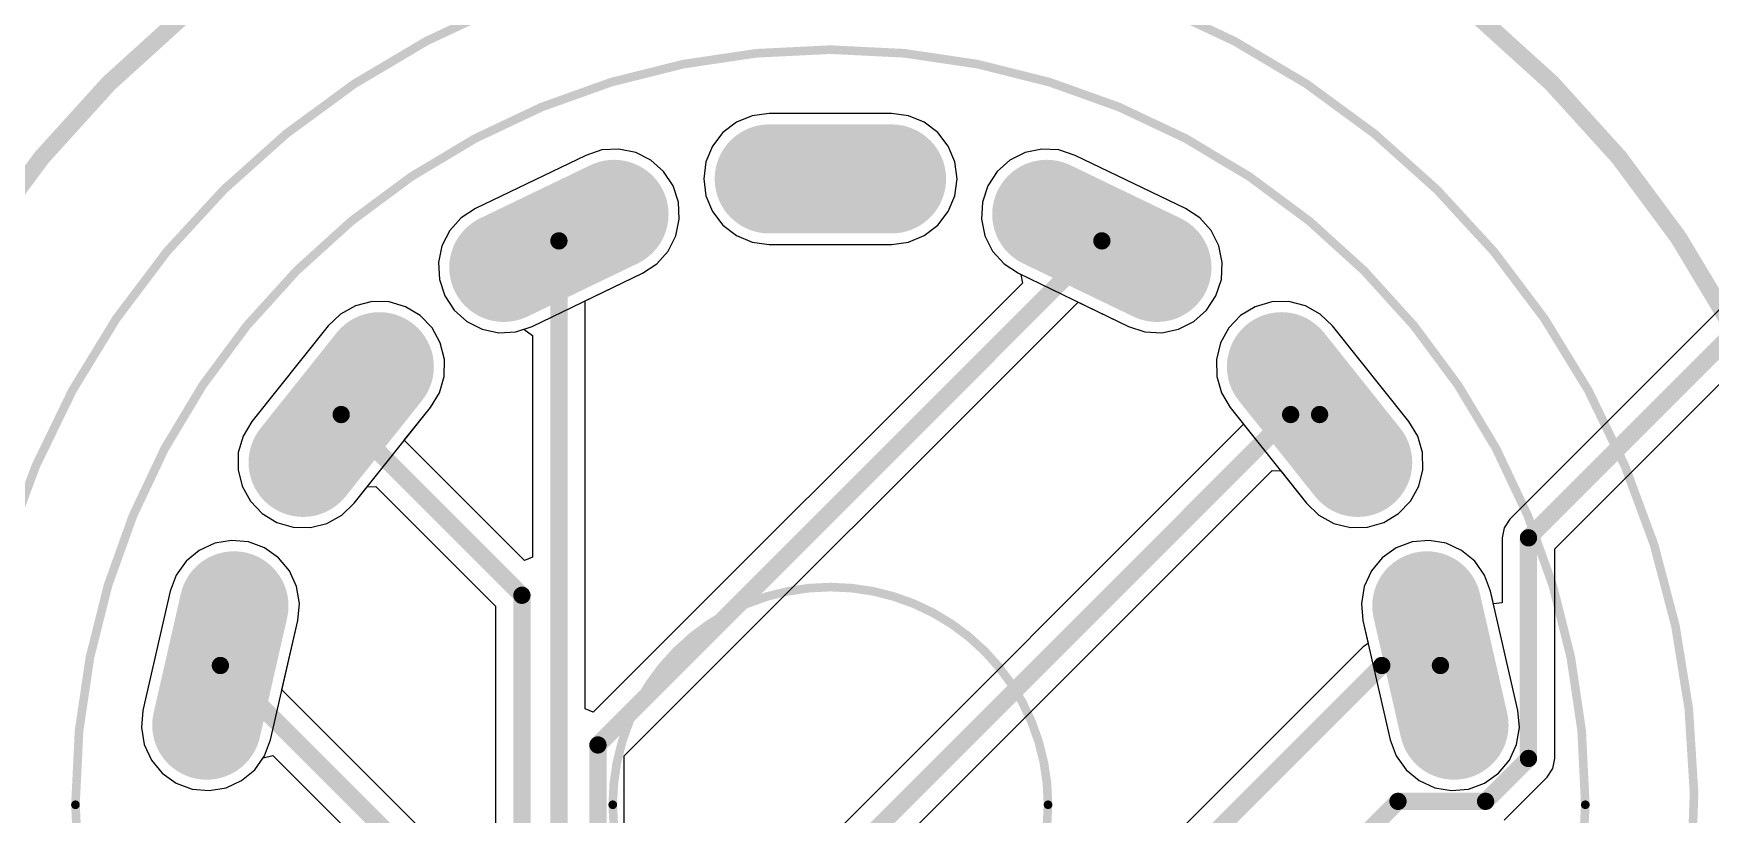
# Model space of a CAD drawing. Header units: millimetres. Extents: x 0.99 to 9.85, y 0.8 to 4.18.
# Drawn here: x 5.44 to 6.411, y 3.062 to 3.513 of the extents above; entities that cross this region are included whole.
import ezdxf

# ---------------------------------------------------------------- set-up
doc = ezdxf.new("R2010")
doc.units = ezdxf.units.MM
doc.header["$MEASUREMENT"] = 0
for name, color, linetype in [('BottomLayer', 5, 'Continuous'), ('BottomSolder', 6, 'Continuous'), ('MultiLayer', 9, 'Continuous'), ('PadHoleLayer', 156, 'Continuous'), ('TopLayer', 1, 'Continuous'), ('TopOverlay', 2, 'Continuous'), ('TopSolder', 216, 'Continuous')]:
    doc.layers.add(name, color=color, linetype=linetype)

# ---------------------------------------------------------------- blocks, each defined once
blk = doc.blocks.new('QS30_1_99')
at = {"layer": 'BottomLayer', "const_width": 0.05512}
for points in [[(-0.03543, 0.3622), (0.03543, 0.3622)], [(-0.12523, 0.34171), (-0.18908, 0.31096)], [(0.12523, 0.34171), (0.18908, 0.31096)], [(-0.26109, 0.25353), (-0.30527, 0.19813)], [(0.26109, 0.25353), (0.30527, 0.19813)], [(-0.34524, 0.11514), (-0.36101, 0.04605)], [(0.34524, 0.11514), (0.36101, 0.04605)]]:
    blk.add_lwpolyline(points, dxfattribs=at)
at = {"layer": 'BottomLayer', "const_width": 0.02756}
for points in [[(-0.04921, 0.3622, 1), (-0.02165, 0.3622, 1)], [(0.02165, 0.3622, 1), (0.04921, 0.3622, 1)], [(-0.13901, 0.34171, 1), (-0.11145, 0.34171, 1)], [(0.11145, 0.34171, 1), (0.13901, 0.34171, 1)], [(-0.20286, 0.31096, 1), (-0.1753, 0.31096, 1)], [(0.1753, 0.31096, 1), (0.20286, 0.31096, 1)], [(-0.27487, 0.25353, 1), (-0.24731, 0.25353, 1)], [(0.24731, 0.25353, 1), (0.27487, 0.25353, 1)], [(-0.31905, 0.19813, 1), (-0.2915, 0.19813, 1)], [(0.2915, 0.19813, 1), (0.31905, 0.19813, 1)], [(-0.35902, 0.11514, 1), (-0.33146, 0.11514, 1)], [(0.33146, 0.11514, 1), (0.35902, 0.11514, 1)], [(-0.37479, 0.04605, 1), (-0.34723, 0.04605, 1)], [(0.34723, 0.04605, 1), (0.37479, 0.04605, 1)]]:
    blk.add_lwpolyline(points, format="xyb", close=True, dxfattribs=at)
at = {"layer": 'BottomSolder', "const_width": 0.06312}
for points in [[(-0.03543, 0.3622), (0.03543, 0.3622)], [(-0.12523, 0.34171), (-0.18908, 0.31096)], [(0.12523, 0.34171), (0.18908, 0.31096)], [(-0.26109, 0.25353), (-0.30527, 0.19813)], [(0.26109, 0.25353), (0.30527, 0.19813)], [(-0.34524, 0.11514), (-0.36101, 0.04605)], [(0.34524, 0.11514), (0.36101, 0.04605)]]:
    blk.add_lwpolyline(points, dxfattribs=at)
at = {"layer": 'BottomSolder', "const_width": 0.03156}
for points in [[(-0.05121, 0.3622, 1), (-0.01965, 0.3622, 1)], [(0.01965, 0.3622, 1), (0.05121, 0.3622, 1)], [(-0.14101, 0.34171, 1), (-0.10945, 0.34171, 1)], [(0.10945, 0.34171, 1), (0.14101, 0.34171, 1)], [(-0.20486, 0.31096, 1), (-0.1733, 0.31096, 1)], [(0.1733, 0.31096, 1), (0.20486, 0.31096, 1)], [(-0.27687, 0.25353, 1), (-0.24531, 0.25353, 1)], [(0.24531, 0.25353, 1), (0.27687, 0.25353, 1)], [(-0.32105, 0.19813, 1), (-0.2895, 0.19813, 1)], [(0.2895, 0.19813, 1), (0.32105, 0.19813, 1)], [(-0.36102, 0.11514, 1), (-0.32946, 0.11514, 1)], [(0.32946, 0.11514, 1), (0.36102, 0.11514, 1)], [(-0.37679, 0.04605, 1), (-0.34523, 0.04605, 1)], [(0.34523, 0.04605, 1), (0.37679, 0.04605, 1)]]:
    blk.add_lwpolyline(points, format="xyb", close=True, dxfattribs=at)
at = {"layer": 'MultiLayer', "const_width": 0.05512}
for points in [[(-0.03543, 0.3622), (0.03543, 0.3622)], [(-0.12523, 0.34171), (-0.18908, 0.31096)], [(0.12523, 0.34171), (0.18908, 0.31096)], [(-0.26109, 0.25353), (-0.30527, 0.19813)], [(0.26109, 0.25353), (0.30527, 0.19813)], [(-0.34524, 0.11514), (-0.36101, 0.04605)], [(0.34524, 0.11514), (0.36101, 0.04605)]]:
    blk.add_lwpolyline(points, dxfattribs=at)
at = {"layer": 'MultiLayer', "const_width": 0.02756}
for points in [[(-0.04921, 0.3622, 1), (-0.02165, 0.3622, 1)], [(0.02165, 0.3622, 1), (0.04921, 0.3622, 1)], [(-0.13901, 0.34171, 1), (-0.11145, 0.34171, 1)], [(0.11145, 0.34171, 1), (0.13901, 0.34171, 1)], [(-0.20286, 0.31096, 1), (-0.1753, 0.31096, 1)], [(0.1753, 0.31096, 1), (0.20286, 0.31096, 1)], [(-0.27487, 0.25353, 1), (-0.24731, 0.25353, 1)], [(0.24731, 0.25353, 1), (0.27487, 0.25353, 1)], [(-0.31905, 0.19813, 1), (-0.2915, 0.19813, 1)], [(0.2915, 0.19813, 1), (0.31905, 0.19813, 1)], [(-0.35902, 0.11514, 1), (-0.33146, 0.11514, 1)], [(0.33146, 0.11514, 1), (0.35902, 0.11514, 1)], [(-0.37479, 0.04605, 1), (-0.34723, 0.04605, 1)], [(0.34723, 0.04605, 1), (0.37479, 0.04605, 1)]]:
    blk.add_lwpolyline(points, format="xyb", close=True, dxfattribs=at)
at = {"layer": 'PadHoleLayer', "const_width": 0.00787}
for points in [[(0.0374, 0.35039), (-0.0374, 0.35039, -1), (-0.0374, 0.37402), (0.0374, 0.37402, -1)], [(-0.19598, 0.32075), (-0.12858, 0.3532, -1), (-0.11833, 0.33192), (-0.18573, 0.29947, -1)], [(0.18573, 0.29947), (0.11833, 0.33192, -1), (0.12858, 0.3532), (0.19598, 0.32075, -1)], [(-0.31574, 0.20395), (-0.2691, 0.26244, -1), (-0.25063, 0.24771), (-0.29727, 0.18923, -1)], [(0.29727, 0.18923), (0.25063, 0.24771, -1), (0.2691, 0.26244), (0.31574, 0.20395, -1)], [(-0.37296, 0.04676), (-0.35632, 0.11969, -1), (-0.33329, 0.11443), (-0.34993, 0.04151, -1)], [(0.35212, 0.04139), (0.33143, 0.11327, -1), (0.35413, 0.11981), (0.37482, 0.04792, -1)]]:
    blk.add_lwpolyline(points, format="xyb", close=True, dxfattribs=at)
at = {"layer": 'TopLayer', "const_width": 0.05512}
for points in [[(-0.03543, 0.3622), (0.03543, 0.3622)], [(-0.12523, 0.34171), (-0.18908, 0.31096)], [(0.12523, 0.34171), (0.18908, 0.31096)], [(-0.26109, 0.25353), (-0.30527, 0.19813)], [(0.26109, 0.25353), (0.30527, 0.19813)], [(-0.34524, 0.11514), (-0.36101, 0.04605)], [(0.34524, 0.11514), (0.36101, 0.04605)]]:
    blk.add_lwpolyline(points, dxfattribs=at)
at = {"layer": 'TopLayer', "const_width": 0.02756}
for points in [[(-0.04921, 0.3622, 1), (-0.02165, 0.3622, 1)], [(0.02165, 0.3622, 1), (0.04921, 0.3622, 1)], [(-0.13901, 0.34171, 1), (-0.11145, 0.34171, 1)], [(0.11145, 0.34171, 1), (0.13901, 0.34171, 1)], [(-0.20286, 0.31096, 1), (-0.1753, 0.31096, 1)], [(0.1753, 0.31096, 1), (0.20286, 0.31096, 1)], [(-0.27487, 0.25353, 1), (-0.24731, 0.25353, 1)], [(0.24731, 0.25353, 1), (0.27487, 0.25353, 1)], [(-0.31905, 0.19813, 1), (-0.2915, 0.19813, 1)], [(0.2915, 0.19813, 1), (0.31905, 0.19813, 1)], [(-0.35902, 0.11514, 1), (-0.33146, 0.11514, 1)], [(0.33146, 0.11514, 1), (0.35902, 0.11514, 1)], [(-0.37479, 0.04605, 1), (-0.34723, 0.04605, 1)], [(0.34723, 0.04605, 1), (0.37479, 0.04605, 1)]]:
    blk.add_lwpolyline(points, format="xyb", close=True, dxfattribs=at)
at = {"layer": 'TopOverlay'}
for points, const_width in [([(0.59055, 0, 1), (-0.59055, 0, 1)], 0.01), ([(0.43701, 0, 1), (-0.43701, 0, 1)], 0.005), ([(0.12598, 0, 1), (-0.12598, 0, 1)], 0.005), ([(-0.43826, 0, 1), (-0.43576, 0, 1)], 0.0025), ([(-0.12723, 0, 1), (-0.12473, 0, 1)], 0.0025), ([(0.12473, 0, 1), (0.12723, 0, 1)], 0.0025), ([(0.43576, 0, 1), (0.43826, 0, 1)], 0.0025)]:
    blk.add_lwpolyline(points, format="xyb", close=True, dxfattribs=dict(at, const_width=const_width))
at = {"layer": 'TopOverlay', "const_width": 0.005}
blk.add_lwpolyline([(-0.15692, -0.47474, -6.211314), (0.15694, -0.47473)], format="xyb", dxfattribs=at)
at = {"layer": 'TopSolder', "const_width": 0.06312}
for points in [[(-0.03543, 0.3622), (0.03543, 0.3622)], [(-0.12523, 0.34171), (-0.18908, 0.31096)], [(0.12523, 0.34171), (0.18908, 0.31096)], [(-0.26109, 0.25353), (-0.30527, 0.19813)], [(0.26109, 0.25353), (0.30527, 0.19813)], [(-0.34524, 0.11514), (-0.36101, 0.04605)], [(0.34524, 0.11514), (0.36101, 0.04605)]]:
    blk.add_lwpolyline(points, dxfattribs=at)
at = {"layer": 'TopSolder', "const_width": 0.03156}
for points in [[(-0.05121, 0.3622, 1), (-0.01965, 0.3622, 1)], [(0.01965, 0.3622, 1), (0.05121, 0.3622, 1)], [(-0.14101, 0.34171, 1), (-0.10945, 0.34171, 1)], [(0.10945, 0.34171, 1), (0.14101, 0.34171, 1)], [(-0.20486, 0.31096, 1), (-0.1733, 0.31096, 1)], [(0.1733, 0.31096, 1), (0.20486, 0.31096, 1)], [(-0.27687, 0.25353, 1), (-0.24531, 0.25353, 1)], [(0.24531, 0.25353, 1), (0.27687, 0.25353, 1)], [(-0.32105, 0.19813, 1), (-0.2895, 0.19813, 1)], [(0.2895, 0.19813, 1), (0.32105, 0.19813, 1)], [(-0.36102, 0.11514, 1), (-0.32946, 0.11514, 1)], [(0.32946, 0.11514, 1), (0.36102, 0.11514, 1)], [(-0.37679, 0.04605, 1), (-0.34523, 0.04605, 1)], [(0.34523, 0.04605, 1), (0.37679, 0.04605, 1)]]:
    blk.add_lwpolyline(points, format="xyb", close=True, dxfattribs=at)

msp = doc.modelspace()

# ---------------------------------------------------------------- linework, layer by layer
at = {"layer": 'BottomLayer'}
for p, q in [((5.85634, 3.46597), (5.8472, 3.46219)), ((5.86614, 3.46726), (5.85634, 3.46597)), ((5.93701, 3.46726), (5.86614, 3.46726)), ((5.94681, 3.46597), (5.93701, 3.46726)), ((5.95595, 3.46219), (5.94681, 3.46597)), ((5.83935, 3.45617), (5.83333, 3.44832)), ((5.8472, 3.46219), (5.83935, 3.45617)), ((5.9638, 3.45617), (5.95595, 3.46219)), ((5.96982, 3.44832), (5.9638, 3.45617)), ((5.7693, 3.44611), (5.75991, 3.44301)), ((5.77918, 3.44666), (5.7693, 3.44611)), ((5.78886, 3.44464), (5.77918, 3.44666)), ((5.83333, 3.44832), (5.82955, 3.43918)), ((5.9736, 3.43918), (5.96982, 3.44832)), ((6.02397, 3.44666), (6.01429, 3.44464)), ((6.03385, 3.44611), (6.02397, 3.44666)), ((6.04324, 3.44301), (6.03385, 3.44611)), ((5.75991, 3.44301), (5.69606, 3.41227)), ((5.79769, 3.44018), (5.78886, 3.44464)), ((5.80506, 3.43359), (5.79769, 3.44018)), ((5.82955, 3.43918), (5.82826, 3.42938)), ((5.97489, 3.42938), (5.9736, 3.43918)), ((6.00546, 3.44018), (5.99809, 3.43359)), ((6.01429, 3.44464), (6.00546, 3.44018)), ((6.10709, 3.41227), (6.04324, 3.44301)), ((5.81048, 3.42532), (5.80506, 3.43359)), ((5.82826, 3.42938), (5.82955, 3.41957)), ((5.9736, 3.41957), (5.97489, 3.42938)), ((5.99809, 3.43359), (5.99267, 3.42532)), ((5.81357, 3.41593), (5.81048, 3.42532)), ((5.82955, 3.41957), (5.83333, 3.41044)), ((5.96982, 3.41044), (5.9736, 3.41957)), ((5.99267, 3.42532), (5.98958, 3.41593)), ((5.69606, 3.41227), (5.68779, 3.40685)), ((5.81412, 3.40605), (5.81357, 3.41593)), ((5.83333, 3.41044), (5.83935, 3.40259)), ((5.9638, 3.40259), (5.96982, 3.41044)), ((5.98958, 3.41593), (5.98903, 3.40605)), ((6.11536, 3.40685), (6.10709, 3.41227)), ((5.6812, 3.39948), (5.67674, 3.39065)), ((5.68779, 3.40685), (5.6812, 3.39948)), ((5.8121, 3.39637), (5.81412, 3.40605)), ((5.83935, 3.40259), (5.8472, 3.39657)), ((5.95595, 3.39657), (5.9638, 3.40259)), ((5.98903, 3.40605), (5.99105, 3.39637)), ((6.12195, 3.39948), (6.11536, 3.40685)), ((6.12641, 3.39065), (6.12195, 3.39948)), ((5.67674, 3.39065), (5.67472, 3.38097)), ((5.80765, 3.38754), (5.8121, 3.39637)), ((5.8472, 3.39657), (5.85634, 3.39279)), ((5.85634, 3.39279), (5.86614, 3.39149)), ((5.86614, 3.39149), (5.93701, 3.39149)), ((5.93701, 3.39149), (5.94681, 3.39279)), ((5.94681, 3.39279), (5.95595, 3.39657)), ((5.99105, 3.39637), (5.9955, 3.38754)), ((6.12843, 3.38097), (6.12641, 3.39065)), ((5.67472, 3.38097), (5.67527, 3.37109)), ((5.79278, 3.37475), (5.80106, 3.38017)), ((5.80106, 3.38017), (5.80765, 3.38754)), ((5.9955, 3.38754), (6.00209, 3.38017)), ((6.00209, 3.38017), (6.01037, 3.37475)), ((6.12788, 3.37109), (6.12843, 3.38097)), ((5.67527, 3.37109), (5.67836, 3.3617)), ((5.72893, 3.344), (5.79278, 3.37475)), ((6.01037, 3.37475), (6.07422, 3.344)), ((6.12478, 3.3617), (6.12788, 3.37109)), ((5.67836, 3.3617), (5.68378, 3.35342)), ((6.11937, 3.35342), (6.12478, 3.3617)), ((5.61799, 3.35119), (5.61087, 3.34433)), ((5.62664, 3.35597), (5.61799, 3.35119)), ((5.63624, 3.35835), (5.62664, 3.35597)), ((5.64613, 3.35817), (5.63624, 3.35835)), ((5.65563, 3.35543), (5.64613, 3.35817)), ((5.6641, 3.35033), (5.65563, 3.35543)), ((5.67096, 3.3432), (5.6641, 3.35033)), ((5.68378, 3.35342), (5.69116, 3.34683)), ((6.11199, 3.34683), (6.11937, 3.35342)), ((6.13905, 3.35033), (6.13219, 3.3432)), ((6.14752, 3.35543), (6.13905, 3.35033)), ((6.15702, 3.35817), (6.14752, 3.35543)), ((6.16691, 3.35835), (6.15702, 3.35817)), ((6.17651, 3.35597), (6.16691, 3.35835)), ((6.18516, 3.35119), (6.17651, 3.35597)), ((6.19228, 3.34433), (6.18516, 3.35119)), ((5.61087, 3.34433), (5.56668, 3.28892)), ((5.67575, 3.33455), (5.67096, 3.3432)), ((5.69116, 3.34683), (5.69998, 3.34238)), ((5.69998, 3.34238), (5.70967, 3.34036)), ((5.70967, 3.34036), (5.71954, 3.34091)), ((5.71954, 3.34091), (5.72893, 3.344)), ((6.07422, 3.344), (6.08361, 3.34091)), ((6.08361, 3.34091), (6.09348, 3.34036)), ((6.09348, 3.34036), (6.10317, 3.34238)), ((6.10317, 3.34238), (6.11199, 3.34683)), ((6.13219, 3.3432), (6.1274, 3.33455)), ((6.23647, 3.28892), (6.19228, 3.34433)), ((5.67813, 3.32495), (5.67575, 3.33455)), ((6.1274, 3.33455), (6.12502, 3.32495)), ((5.67794, 3.31506), (5.67813, 3.32495)), ((6.12502, 3.32495), (6.12521, 3.31506)), ((5.67521, 3.30556), (5.67794, 3.31506)), ((6.12521, 3.31506), (6.12794, 3.30556)), ((5.6701, 3.29709), (5.67521, 3.30556)), ((6.12794, 3.30556), (6.13305, 3.29709)), ((5.62592, 3.24168), (5.6701, 3.29709)), ((6.13305, 3.29709), (6.17723, 3.24168)), ((5.56668, 3.28892), (5.56158, 3.28045)), ((6.24157, 3.28045), (6.23647, 3.28892)), ((5.56158, 3.28045), (5.55884, 3.27095)), ((6.24431, 3.27095), (6.24157, 3.28045)), ((5.55884, 3.27095), (5.55866, 3.26106)), ((6.24449, 3.26106), (6.24431, 3.27095)), ((5.55866, 3.26106), (5.56104, 3.25146)), ((6.24211, 3.25146), (6.24449, 3.26106)), ((5.56104, 3.25146), (5.56582, 3.24281)), ((5.56582, 3.24281), (5.57268, 3.23568)), ((6.23047, 3.23568), (6.23733, 3.24281)), ((6.23733, 3.24281), (6.24211, 3.25146)), ((5.57268, 3.23568), (5.58115, 3.23058)), ((5.61014, 3.23004), (5.6188, 3.23482)), ((5.6188, 3.23482), (5.62592, 3.24168)), ((6.17723, 3.24168), (6.18435, 3.23482)), ((6.18435, 3.23482), (6.19301, 3.23004)), ((6.222, 3.23058), (6.23047, 3.23568)), ((5.58115, 3.23058), (5.59065, 3.22784)), ((5.59065, 3.22784), (5.60054, 3.22766)), ((5.60054, 3.22766), (5.61014, 3.23004)), ((6.19301, 3.23004), (6.20261, 3.22766)), ((6.20261, 3.22766), (6.2125, 3.22784)), ((6.2125, 3.22784), (6.222, 3.23058)), ((5.53618, 3.21439), (5.52857, 3.20808)), ((5.54517, 3.21852), (5.53618, 3.21439)), ((5.55492, 3.22017), (5.54517, 3.21852)), ((5.56477, 3.21925), (5.55492, 3.22017)), ((5.57404, 3.21581), (5.56477, 3.21925)), ((5.5821, 3.21009), (5.57404, 3.21581)), ((6.22911, 3.21581), (6.22105, 3.21009)), ((6.23838, 3.21925), (6.22911, 3.21581)), ((6.24823, 3.22017), (6.23838, 3.21925)), ((6.25798, 3.21852), (6.24823, 3.22017)), ((6.26697, 3.21439), (6.25798, 3.21852)), ((6.27458, 3.20808), (6.26697, 3.21439)), ((5.52857, 3.20808), (5.52284, 3.20002)), ((5.58841, 3.20247), (5.5821, 3.21009)), ((6.22105, 3.21009), (6.21474, 3.20247)), ((6.28031, 3.20002), (6.27458, 3.20808)), ((5.52284, 3.20002), (5.5194, 3.19075)), ((5.59254, 3.19348), (5.58841, 3.20247)), ((6.21474, 3.20247), (6.21061, 3.19348)), ((6.28375, 3.19075), (6.28031, 3.20002)), ((5.5194, 3.19075), (5.50363, 3.12166)), ((5.59419, 3.18373), (5.59254, 3.19348)), ((6.21061, 3.19348), (6.20896, 3.18373)), ((6.29952, 3.12166), (6.28375, 3.19075)), ((5.59327, 3.17389), (5.59419, 3.18373)), ((6.20896, 3.18373), (6.20988, 3.17389)), ((5.5775, 3.1048), (5.59327, 3.17389)), ((6.20988, 3.17389), (6.22565, 3.1048)), ((5.50363, 3.12166), (5.50271, 3.11181)), ((6.30044, 3.11181), (6.29952, 3.12166)), ((5.50271, 3.11181), (5.50437, 3.10206)), ((6.29878, 3.10206), (6.30044, 3.11181)), ((5.50437, 3.10206), (5.50849, 3.09307)), ((5.57406, 3.09553), (5.5775, 3.1048)), ((6.22565, 3.1048), (6.22909, 3.09553)), ((6.29466, 3.09307), (6.29878, 3.10206)), ((5.50849, 3.09307), (5.5148, 3.08546)), ((5.56072, 3.08115), (5.56834, 3.08746)), ((5.56834, 3.08746), (5.57406, 3.09553)), ((6.22909, 3.09553), (6.23481, 3.08746)), ((6.23481, 3.08746), (6.24243, 3.08115)), ((6.28835, 3.08546), (6.29466, 3.09307)), ((5.5148, 3.08546), (5.52287, 3.07973)), ((5.52287, 3.07973), (5.53214, 3.07629)), ((5.55173, 3.07703), (5.56072, 3.08115)), ((6.24243, 3.08115), (6.25142, 3.07703)), ((6.27101, 3.07629), (6.28028, 3.07973)), ((6.28028, 3.07973), (6.28835, 3.08546)), ((5.53214, 3.07629), (5.54198, 3.07537)), ((5.54198, 3.07537), (5.55173, 3.07703)), ((6.25142, 3.07703), (6.26117, 3.07537)), ((6.26117, 3.07537), (6.27101, 3.07629))]:
    msp.add_line(p, q, dxfattribs=at)
at = {"layer": 'TopLayer'}
for p, q in [((5.85634, 3.46597), (5.8472, 3.46219)), ((5.86614, 3.46726), (5.85634, 3.46597)), ((5.93701, 3.46726), (5.86614, 3.46726)), ((5.94681, 3.46597), (5.93701, 3.46726)), ((5.95595, 3.46219), (5.94681, 3.46597)), ((5.83935, 3.45617), (5.83333, 3.44832)), ((5.8472, 3.46219), (5.83935, 3.45617)), ((5.9638, 3.45617), (5.95595, 3.46219)), ((5.96982, 3.44832), (5.9638, 3.45617)), ((5.7693, 3.44611), (5.75991, 3.44301)), ((5.77918, 3.44666), (5.7693, 3.44611)), ((5.78886, 3.44464), (5.77918, 3.44666)), ((5.83333, 3.44832), (5.82955, 3.43918)), ((5.9736, 3.43918), (5.96982, 3.44832)), ((6.02397, 3.44666), (6.01429, 3.44464)), ((6.03385, 3.44611), (6.02397, 3.44666)), ((6.04324, 3.44301), (6.03385, 3.44611)), ((5.75991, 3.44301), (5.69606, 3.41227)), ((5.79769, 3.44018), (5.78886, 3.44464)), ((5.80506, 3.43359), (5.79769, 3.44018)), ((5.82955, 3.43918), (5.82826, 3.42938)), ((5.97489, 3.42938), (5.9736, 3.43918)), ((6.00546, 3.44018), (5.99809, 3.43359)), ((6.01429, 3.44464), (6.00546, 3.44018)), ((6.10709, 3.41227), (6.04324, 3.44301)), ((5.81048, 3.42532), (5.80506, 3.43359)), ((5.82826, 3.42938), (5.82955, 3.41957)), ((5.9736, 3.41957), (5.97489, 3.42938)), ((5.99809, 3.43359), (5.99267, 3.42532)), ((5.81357, 3.41593), (5.81048, 3.42532)), ((5.82955, 3.41957), (5.83333, 3.41044)), ((5.96982, 3.41044), (5.9736, 3.41957)), ((5.99267, 3.42532), (5.98958, 3.41593)), ((5.69606, 3.41227), (5.68779, 3.40685)), ((5.81412, 3.40605), (5.81357, 3.41593)), ((5.83333, 3.41044), (5.83935, 3.40259)), ((5.9638, 3.40259), (5.96982, 3.41044)), ((5.98958, 3.41593), (5.98903, 3.40605)), ((6.11536, 3.40685), (6.10709, 3.41227)), ((5.6812, 3.39948), (5.67674, 3.39065)), ((5.68779, 3.40685), (5.6812, 3.39948)), ((5.8121, 3.39637), (5.81412, 3.40605)), ((5.83935, 3.40259), (5.8472, 3.39657)), ((5.95595, 3.39657), (5.9638, 3.40259)), ((5.98903, 3.40605), (5.99105, 3.39637)), ((6.12195, 3.39948), (6.11536, 3.40685)), ((6.12641, 3.39065), (6.12195, 3.39948)), ((5.67674, 3.39065), (5.67472, 3.38097)), ((5.80765, 3.38754), (5.8121, 3.39637)), ((5.8472, 3.39657), (5.85634, 3.39279)), ((5.85634, 3.39279), (5.86614, 3.39149)), ((5.86614, 3.39149), (5.93701, 3.39149)), ((5.93701, 3.39149), (5.94681, 3.39279)), ((5.94681, 3.39279), (5.95595, 3.39657)), ((5.99105, 3.39637), (5.9955, 3.38754)), ((6.12843, 3.38097), (6.12641, 3.39065)), ((6.45371, 3.39134), (6.29486, 3.23249)), ((5.67472, 3.38097), (5.67527, 3.37109)), ((5.79278, 3.37475), (5.80106, 3.38017)), ((5.80106, 3.38017), (5.80765, 3.38754)), ((5.9955, 3.38754), (6.00209, 3.38017)), ((6.00209, 3.38017), (6.01037, 3.37475)), ((6.12788, 3.37109), (6.12843, 3.38097)), ((5.67527, 3.37109), (5.67836, 3.3617)), ((5.75971, 3.35883), (5.79278, 3.37475)), ((6.0127, 3.3691), (5.76433, 3.12074)), ((6.01037, 3.37475), (6.01186, 3.37403)), ((6.01186, 3.37403), (6.0127, 3.3691)), ((6.12478, 3.3617), (6.12788, 3.37109)), ((6.32096, 3.21534), (6.47982, 3.37419)), ((5.67836, 3.3617), (5.68378, 3.35342)), ((5.75971, 3.12266), (5.75971, 3.35883)), ((6.11937, 3.35342), (6.12478, 3.3617)), ((5.61799, 3.35119), (5.61087, 3.34433)), ((5.62664, 3.35597), (5.61799, 3.35119)), ((5.63624, 3.35835), (5.62664, 3.35597)), ((5.64613, 3.35817), (5.63624, 3.35835)), ((5.65563, 3.35543), (5.64613, 3.35817)), ((5.6641, 3.35033), (5.65563, 3.35543)), ((5.67096, 3.3432), (5.6641, 3.35033)), ((5.68378, 3.35342), (5.69116, 3.34683)), ((5.78229, 3.09544), (6.04495, 3.3581)), ((6.04495, 3.3581), (6.07422, 3.344)), ((6.11199, 3.34683), (6.11937, 3.35342)), ((6.13905, 3.35033), (6.13219, 3.3432)), ((6.14752, 3.35543), (6.13905, 3.35033)), ((6.15702, 3.35817), (6.14752, 3.35543)), ((6.16691, 3.35835), (6.15702, 3.35817)), ((6.17651, 3.35597), (6.16691, 3.35835)), ((6.18516, 3.35119), (6.17651, 3.35597)), ((6.19228, 3.34433), (6.18516, 3.35119)), ((5.61087, 3.34433), (5.56668, 3.28892)), ((5.67575, 3.33455), (5.67096, 3.3432)), ((5.69116, 3.34683), (5.69998, 3.34238)), ((5.69998, 3.34238), (5.70967, 3.34036)), ((5.70967, 3.34036), (5.71954, 3.34091)), ((5.71954, 3.34091), (5.72413, 3.34242)), ((5.72413, 3.34242), (5.72913, 3.3388)), ((6.07422, 3.344), (6.08361, 3.34091)), ((6.08361, 3.34091), (6.09348, 3.34036)), ((6.09348, 3.34036), (6.10317, 3.34238)), ((6.10317, 3.34238), (6.11199, 3.34683)), ((6.13219, 3.3432), (6.1274, 3.33455)), ((6.23647, 3.28892), (6.19228, 3.34433)), ((5.67813, 3.32495), (5.67575, 3.33455)), ((5.72913, 3.3388), (5.72913, 3.21043)), ((6.1274, 3.33455), (6.12502, 3.32495)), ((5.67794, 3.31506), (5.67813, 3.32495)), ((6.12502, 3.32495), (6.12521, 3.31506)), ((5.67521, 3.30556), (5.67794, 3.31506)), ((6.12521, 3.31506), (6.12794, 3.30556)), ((5.6701, 3.29709), (5.67521, 3.30556)), ((6.12794, 3.30556), (6.13305, 3.29709)), ((5.65494, 3.27808), (5.6701, 3.29709)), ((6.13305, 3.29709), (6.14077, 3.2874)), ((5.56668, 3.28892), (5.56158, 3.28045)), ((6.14077, 3.2874), (5.78691, 2.93354)), ((6.24157, 3.28045), (6.23647, 3.28892)), ((5.56158, 3.28045), (5.55884, 3.27095)), ((5.72451, 3.20852), (5.65494, 3.27808)), ((6.24431, 3.27095), (6.24157, 3.28045)), ((5.55884, 3.27095), (5.55866, 3.26106)), ((6.24449, 3.26106), (6.24431, 3.27095)), ((5.55866, 3.26106), (5.56104, 3.25146)), ((5.80529, 2.90867), (6.15731, 3.26068)), ((6.15731, 3.26068), (6.1623, 3.2604)), ((6.1623, 3.2604), (6.17723, 3.24168)), ((6.24211, 3.25146), (6.24449, 3.26106)), ((5.56104, 3.25146), (5.56582, 3.24281)), ((5.56582, 3.24281), (5.57268, 3.23568)), ((5.62592, 3.24168), (5.63341, 3.25108)), ((5.63341, 3.25108), (5.63841, 3.25136)), ((5.63841, 3.25136), (5.70771, 3.18206)), ((6.23047, 3.23568), (6.23733, 3.24281)), ((6.23733, 3.24281), (6.24211, 3.25146)), ((5.57268, 3.23568), (5.58115, 3.23058)), ((5.61014, 3.23004), (5.6188, 3.23482)), ((5.6188, 3.23482), (5.62592, 3.24168)), ((6.17723, 3.24168), (6.18435, 3.23482)), ((6.18435, 3.23482), (6.19301, 3.23004)), ((6.222, 3.23058), (6.23047, 3.23568)), ((5.58115, 3.23058), (5.59065, 3.22784)), ((5.59065, 3.22784), (5.60054, 3.22766)), ((5.60054, 3.22766), (5.61014, 3.23004)), ((6.19301, 3.23004), (6.20261, 3.22766)), ((6.20261, 3.22766), (6.2125, 3.22784)), ((6.2125, 3.22784), (6.222, 3.23058)), ((6.29154, 3.22752), (6.29038, 3.22167)), ((6.29486, 3.23249), (6.29154, 3.22752)), ((5.53618, 3.21439), (5.52857, 3.20808)), ((5.54517, 3.21852), (5.53618, 3.21439)), ((5.55492, 3.22017), (5.54517, 3.21852)), ((5.56477, 3.21925), (5.55492, 3.22017)), ((5.57404, 3.21581), (5.56477, 3.21925)), ((5.5821, 3.21009), (5.57404, 3.21581)), ((6.22911, 3.21581), (6.22105, 3.21009)), ((6.23838, 3.21925), (6.22911, 3.21581)), ((6.24823, 3.22017), (6.23838, 3.21925)), ((6.25798, 3.21852), (6.24823, 3.22017)), ((6.26697, 3.21439), (6.25798, 3.21852)), ((6.27458, 3.20808), (6.26697, 3.21439)), ((6.29038, 3.22167), (6.29038, 3.18403)), ((6.32096, 3.09397), (6.32096, 3.21534)), ((5.52857, 3.20808), (5.52284, 3.20002)), ((5.58841, 3.20247), (5.5821, 3.21009)), ((5.72913, 3.21043), (5.72451, 3.20852)), ((6.22105, 3.21009), (6.21474, 3.20247)), ((6.28031, 3.20002), (6.27458, 3.20808)), ((5.52284, 3.20002), (5.5194, 3.19075)), ((5.59254, 3.19348), (5.58841, 3.20247)), ((6.21474, 3.20247), (6.21061, 3.19348)), ((6.28375, 3.19075), (6.28031, 3.20002)), ((5.5194, 3.19075), (5.50363, 3.12166)), ((5.59419, 3.18373), (5.59254, 3.19348)), ((6.21061, 3.19348), (6.20896, 3.18373)), ((6.28541, 3.18347), (6.28375, 3.19075)), ((6.29038, 3.18403), (6.28541, 3.18347)), ((5.59327, 3.17389), (5.59419, 3.18373)), ((5.70771, 3.18206), (5.70771, 3.01668)), ((6.20896, 3.18373), (6.20988, 3.17389)), ((5.58411, 3.13374), (5.59327, 3.17389)), ((6.20988, 3.17389), (6.21292, 3.16057)), ((6.20996, 3.15859), (5.80991, 2.75854)), ((6.21292, 3.16057), (6.20996, 3.15859)), ((5.70309, 3.01477), (5.58411, 3.13374)), ((5.50363, 3.12166), (5.50271, 3.11181)), ((5.76433, 3.12074), (5.75971, 3.12266)), ((5.50271, 3.11181), (5.50437, 3.10206)), ((5.50437, 3.10206), (5.50849, 3.09307)), ((5.50849, 3.09307), (5.5148, 3.08546)), ((5.56072, 3.08115), (5.56834, 3.08746)), ((5.56834, 3.08746), (5.5732, 3.09432)), ((5.5732, 3.09432), (5.57885, 3.09575)), ((5.57885, 3.09575), (5.68983, 2.98476)), ((5.78229, 2.93546), (5.78229, 3.09544)), ((6.31649, 3.08316), (6.3198, 3.08812)), ((6.3198, 3.08812), (6.32096, 3.09397)), ((5.5148, 3.08546), (5.52287, 3.07973)), ((5.52287, 3.07973), (5.53214, 3.07629)), ((5.55173, 3.07703), (5.56072, 3.08115)), ((6.29166, 3.05833), (6.31649, 3.08316)), ((5.53214, 3.07629), (5.54198, 3.07537)), ((5.54198, 3.07537), (5.55173, 3.07703))]:
    msp.add_line(p, q, dxfattribs=at)
at = {"layer": 'TopLayer', "const_width": 0.01}
for points in [[(5.74442, 3.00837), (5.74442, 3.39351)], [(5.767, 3.10178), (6.05873, 3.39351)], [(6.30567, 3.22167), (6.469, 3.385)], [(5.61839, 3.293), (5.723, 3.1884)], [(5.79, 2.915), (6.168, 3.293)], [(6.168, 3.293), (6.18476, 3.293)], [(6.30567, 3.09397), (6.30567, 3.22167)], [(5.723, 3.00151), (5.723, 3.1884)], [(5.54845, 3.14777), (5.70513, 2.9911)], [(5.813, 2.74), (6.22077, 3.14777)], [(6.22077, 3.14777), (6.2547, 3.14777)], [(5.767, 2.637), (5.767, 3.10178)], [(6.28084, 3.06915), (6.30567, 3.09397)], [(6.05873, 2.89773), (6.23015, 3.06915)], [(6.23015, 3.06915), (6.28084, 3.06915)]]:
    msp.add_lwpolyline(points, dxfattribs=at)
at = {"layer": 'TopLayer', "const_width": 0.005}
for points in [[(5.74192, 3.39351, 1), (5.74692, 3.39351, 1)], [(6.05623, 3.39351, 1), (6.06123, 3.39351, 1)], [(5.61589, 3.293, 1), (5.62089, 3.293, 1)], [(6.1655, 3.293, 1), (6.1705, 3.293, 1)], [(6.1655, 3.293, 1), (6.1705, 3.293, 1)], [(6.18226, 3.293, 1), (6.18726, 3.293, 1)], [(6.30317, 3.22167, 1), (6.30817, 3.22167, 1)], [(6.30317, 3.22167, 1), (6.30817, 3.22167, 1)], [(5.7205, 3.1884, 1), (5.7255, 3.1884, 1)], [(5.7205, 3.1884, 1), (5.7255, 3.1884, 1)], [(5.54595, 3.14777, 1), (5.55095, 3.14777, 1)], [(6.21827, 3.14777, 1), (6.22327, 3.14777, 1)], [(6.21827, 3.14777, 1), (6.22327, 3.14777, 1)], [(6.2522, 3.14777, 1), (6.2572, 3.14777, 1)], [(5.7645, 3.10178, 1), (5.7695, 3.10178, 1)], [(5.7645, 3.10178, 1), (5.7695, 3.10178, 1)], [(6.30317, 3.09397, 1), (6.30817, 3.09397, 1)], [(6.30317, 3.09397, 1), (6.30817, 3.09397, 1)], [(6.22765, 3.06915, 1), (6.23265, 3.06915, 1)], [(6.22765, 3.06915, 1), (6.23265, 3.06915, 1)], [(6.27834, 3.06915, 1), (6.28334, 3.06915, 1)], [(6.27834, 3.06915, 1), (6.28334, 3.06915, 1)]]:
    msp.add_lwpolyline(points, format="xyb", close=True, dxfattribs=at)

# ---------------------------------------------------------------- block references
msp.add_blockref('QS30_1_99', (5.90157, 3.06717))

doc.saveas('drawing.dxf')
